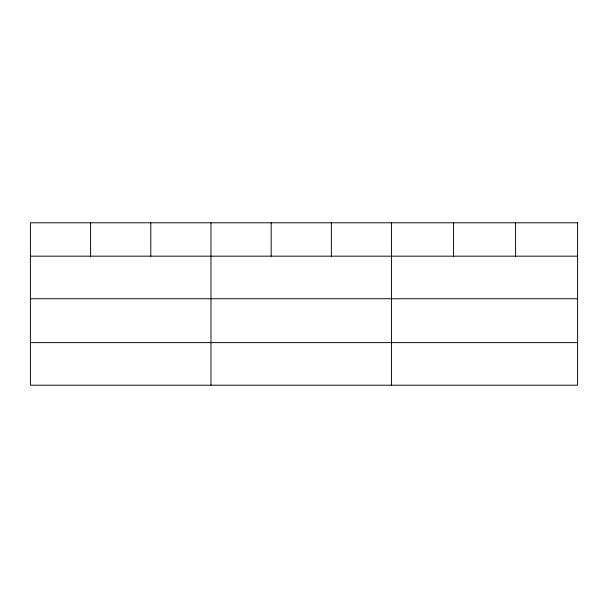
<?xml version="1.0" encoding="UTF-8"?>
<svg xmlns="http://www.w3.org/2000/svg" width="608" height="608" viewBox="0 0 608 608"><rect width="100%" height="100%" fill="white"/><g stroke="black" fill="none" stroke-linecap="round" stroke-linejoin="round"><path stroke-width="0.91" d="M30.4 256.173L577.6 256.173M30.4 298.756L577.6 298.756M30.4 342.623L577.6 342.623M515.584 222.794L515.584 256.173M453.568 222.794L453.568 256.173M391.552 222.794L391.552 385.206M331.36 222.794L331.36 256.173M271.168 222.794L271.168 256.173M210.976 222.794L210.976 385.206M150.784 222.794L150.784 256.173M90.592 222.794L90.592 256.173M577.6 222.794L30.4 222.794L30.4 385.206L577.6 385.206L577.6 222.794"/></g></svg>
